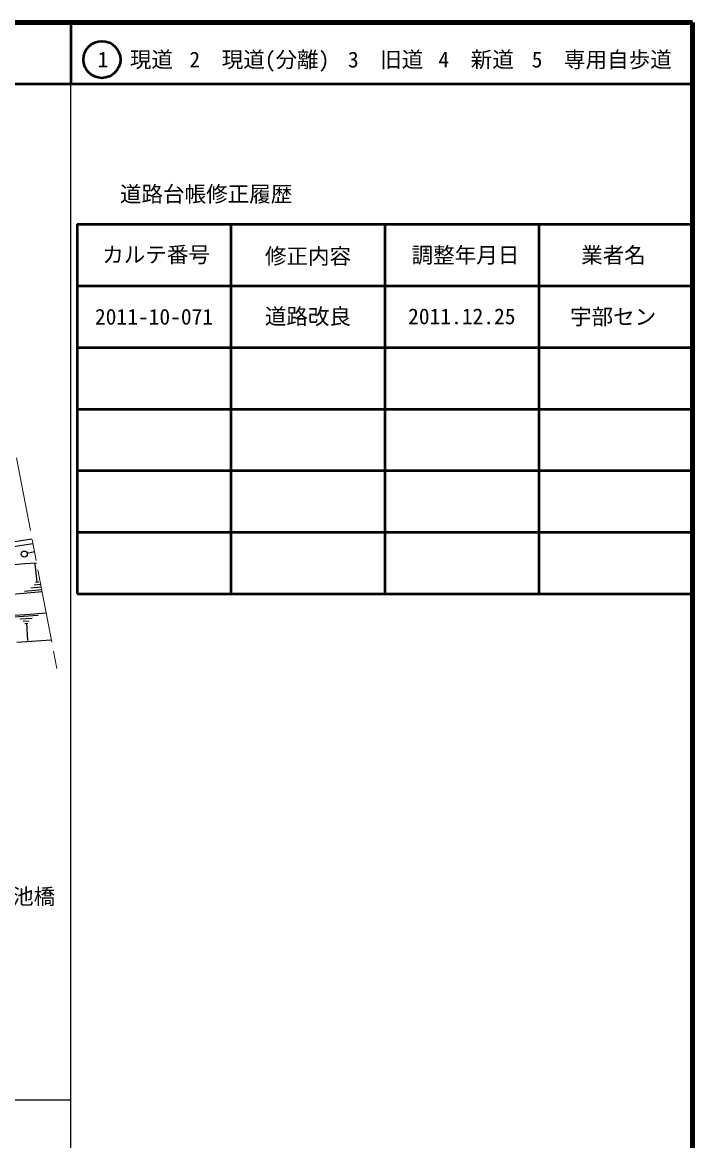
# Model space of a CAD drawing. Units: millimetres, scale not verified. Extents: x 40000 to 680000, y 20000 to 380000.
# Drawn here: x 571108 to 680000, y 198357 to 380000 of the extents above; entities that cross this region are included whole.
import ezdxf
from ezdxf.enums import TextEntityAlignment as Align

# ---------------------------------------------------------------- set-up
doc = ezdxf.new("R2010")
doc.units = ezdxf.units.MM
doc.header["$LTSCALE"] = 1000
doc.linetypes.add('CHAIN', pattern=[18.5, 12, -1.5, 3.5, -1.5])
for name, color, linetype, lineweight in [('M-BGD', 7, 'Continuous', 25), ('M-BMK', 2, 'CHAIN', 13), ('M-STR-HTXT', 7, 'Continuous', 13), ('M-TTL', 2, 'Continuous', 140), ('M-TTL-BAND', 7, 'Continuous', 25), ('M-TTL-FRAM', 2, 'Continuous', 50), ('M-TTL-LINE', 7, 'Continuous', 50)]:
    doc.layers.add(name, color=color, linetype=linetype, lineweight=lineweight)
doc.layers.add('M-TTL-TXT', color=7, linetype='Continuous')
doc.styles.add('ＭＳ ゴシック', font='')
doc.styles.get('ＭＳ ゴシック').set_extended_font_data('MS Gothic')

msp = doc.modelspace()

# ---------------------------------------------------------------- linework, layer by layer
at = {"layer": 'M-BGD'}
for p, q in [((571883, 293792), (573065, 294030)), ((573497, 289057), (573209, 292062)), ((573766, 289082), (573229, 289031)), ((574320, 287491), (558699, 286092)), ((574255, 287830), (571475, 287562)), ((574173, 288255), (572507, 288095)), ((574075, 288679), (573002, 288576)), ((569707, 283441), (573657, 283701)), ((570721, 283111), (572695, 283241)), ((571240, 282749), (572228, 282813)), ((571513, 282370), (572007, 282402)), ((571760, 282386), (571942, 279622)), ((570188, 279305), (575811, 279721))]:
    msp.add_line(p, q, dxfattribs=at)
for points in [[(523517, 286987), (542636, 290671), (553388, 292637), (561113, 294092), (567800, 295347), (572668, 296098)], [(572819, 295312), (567935, 294558), (561261, 293306), (553534, 291850), (551160, 291393)], [(565073, 291503), (571517, 292110), (573410, 292233)], [(558416, 283323), (563122, 283295), (572366, 283894), (574977, 284068)]]:
    msp.add_lwpolyline(points, dxfattribs=at)
msp.add_circle((571412, 293625), 500, dxfattribs=at)
at = {"layer": 'M-BMK'}
msp.add_line((570141, 309263), (576710, 275039), dxfattribs=at)
at = {"layer": 'M-TTL'}
for p, q in [((680000, 380000), (40000, 380000)), ((680000, 20000), (680000, 380000))]:
    msp.add_line(p, q, dxfattribs=at)
at = {"layer": 'M-TTL-BAND'}
for p, q in [((579000, 20000), (579000, 370000)), ((40000, 205000), (579000, 205000))]:
    msp.add_line(p, q, dxfattribs=at)
at = {"layer": 'M-TTL-FRAM'}
for p, q in [((580000, 347197), (580000, 287197)), ((580000, 347197), (680000, 347197)), ((580000, 287197), (680000, 287197))]:
    msp.add_line(p, q, dxfattribs=at)
at = {"layer": 'M-TTL-LINE'}
for p, q in [((579000, 380000), (579000, 370000)), ((40000, 370000), (680000, 370000)), ((605000, 347197), (605000, 287197)), ((630000, 347197), (630000, 287197)), ((655000, 347197), (655000, 287197)), ((580000, 337197), (680000, 337197)), ((580000, 327197), (680000, 327197)), ((580000, 317197), (680000, 317197)), ((580000, 307197), (680000, 307197)), ((580000, 297197), (680000, 297197))]:
    msp.add_line(p, q, dxfattribs=at)
msp.add_circle((584031, 373958), 3000, dxfattribs=at)

# ---------------------------------------------------------------- texts
at = {"layer": 'M-STR-HTXT', "style": 'ＭＳ ゴシック'}
msp.add_text('橋名\u3000\u3000\u3000板橋ため池橋', height=2566, dxfattribs=at).set_placement((537938, 235972), align=Align.BOTTOM_LEFT)
at = {"layer": 'M-TTL-TXT', "style": 'ＭＳ ゴシック'}
for s, p in [('1\u3000現道', (589448, 373958)), ('2\u3000現道(分離)', (609619, 373958)), ('3\u3000旧道', (630121, 373958)), ('4\u3000新道', (644824, 373958)), ('5\u3000専用自歩道', (665228, 373958)), ('道路台帳修正履歴', (600968, 352113)), ('カルテ番号', (592839, 342277)), ('修正内容', (617509, 342023)), ('調整年月日', (643089, 342197)), ('業者名', (667134, 342197)), ('2011-10-071', (592500, 332189)), ('道路改良', (617500, 332245)), ('2011.12.25', (642500, 332245)), ('宇部セン', (667077, 332189))]:
    msp.add_text(s, height=2566, dxfattribs=at).set_placement(p, align=Align.MIDDLE_CENTER)

doc.saveas('drawing.dxf')
